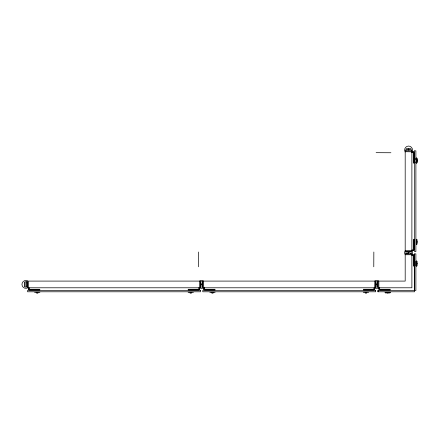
<?xml version="1.0" encoding="UTF-8"?>
<svg xmlns="http://www.w3.org/2000/svg" width="439" height="439" viewBox="0 0 439 439"><rect width="100%" height="100%" fill="white"/><g stroke="black" fill="none" stroke-linecap="round" stroke-linejoin="round"><path stroke-width="0.66" d="M29.034 288.171L29.1 289.054L29.512 289.29L39.889 289.29M36.816 292.95L36.816 292.615L37.688 292.615L37.688 292.95M37.249 292.95L37.249 292.615M198.982 287.616L198.631 289.274L188.128 289.29M204.25 288.171L204.316 289.054L204.728 289.29L215.105 289.29M212.032 292.95L212.032 292.615L212.904 292.615L212.904 292.95M212.465 292.95L212.465 292.615M374.198 287.616L373.847 289.274L363.344 289.29M377.99 291.787L377.99 290.448L415.892 290.448L415.892 253.89L414.553 253.89L414.553 291.787L377.99 291.787L377.99 290.448M411.886 254.735L411.886 287.786L378.835 287.786L378.983 289.367M379.466 288.171L379.532 289.054L379.944 289.29L390.32 289.29M413.39 266.149L413.373 255.717L411.716 255.366M413.39 163.176L413.373 152.679L411.716 152.328M414.021 266.149L414.021 255.844A1.108 1.108 0 0 0 412.918 254.735L405.192 254.735A3.956 3.956 0 0 1 405.131 250.795M414.021 163.176L414.021 152.799A1.108 1.108 0 0 0 412.918 151.691L412.83 151.691M414.553 290.448L414.553 266.078M414.553 265.88L414.553 253.89M415.892 265.869L415.892 261.254M416.419 244.518L416.419 239.244M416.419 162.825L416.419 159.22M416.732 244.518L416.732 239.244M417.05 162.183L417.05 158.902M27.064 286.651L27.064 284.439M24.743 286.722L24.743 282.085M27.064 282.151L27.064 283.857M199.465 289.367L199.613 287.786L28.403 287.786L28.551 289.367M374.681 289.367L374.829 281.092L203.619 281.092L203.767 289.367M413.472 250.581L405.192 250.729L405.192 151.691L413.472 151.839M406.256 148.848L410.893 148.843M407.858 150.006L409.225 150.006M405.192 150.851L411.886 150.851M416.715 160.103L417.05 160.103M416.715 160.542L417.05 160.542M416.715 160.976L417.05 160.976M416.715 241.445L417.05 241.445M416.715 241.878L417.05 241.878M416.715 242.317L417.05 242.317M411.716 250.093L413.373 249.742L413.39 239.244M405.192 251.569L411.886 251.569M408.308 251.887L405.938 251.887L405.938 253.572L408.308 253.572M409.126 251.887L411.211 251.887L411.211 253.572L410.289 253.572M407.853 252.414L409.225 252.414M407.853 253.045L409.225 253.045M405.192 253.89L411.886 253.89M416.715 263.148L417.05 263.148M416.715 263.581L417.05 263.581M416.715 264.015L417.05 264.015M39.889 289.921L29.512 289.921A1.108 1.108 0 0 1 28.403 288.813L28.403 281.092L199.613 281.092L199.613 288.813A1.108 1.108 0 0 1 198.505 289.921L188.128 289.921M215.105 289.921L204.728 289.921A1.108 1.108 0 0 1 203.619 288.813L203.619 287.786L374.829 287.786L374.829 288.813A1.108 1.108 0 0 1 373.721 289.921L363.344 289.921M390.32 289.921L379.944 289.921A1.108 1.108 0 0 1 378.835 288.813L378.835 281.092L405.192 281.092L405.192 254.735M34.615 292.314L39.889 292.314M188.128 292.314L193.401 292.314M209.831 292.314L215.105 292.314M363.344 292.314L368.617 292.314M385.047 292.314L390.32 292.314M385.047 292.632L390.32 292.632M36.41 292.95L38.094 292.95M189.922 292.95L191.607 292.95M211.625 292.95L213.31 292.95M365.138 292.95L366.823 292.95M385.365 292.95L390.002 292.95M412.918 254.735L413.472 254.883M417.05 158.221L417.05 162.858M417.05 239.639L417.05 244.122M417.05 261.26L417.05 265.902M416.732 157.903L416.732 163.176M416.732 260.947L416.732 266.215M416.419 157.903L416.419 159.714M416.419 162.002L416.419 163.176M416.419 260.947L416.419 266.215M415.892 158.232L415.892 159.714M415.892 162.002L415.892 162.847M414.553 158.243L414.553 162.842M414.553 239.579L414.553 244.183M414.021 239.244L414.021 249.621A1.108 1.108 0 0 1 412.918 250.729M411.886 151.691L411.886 250.729M411.211 150.851L411.211 149.161L405.938 149.161L405.938 150.851M408.539 148.848L408.539 149.161M388.12 292.615L388.12 292.95M387.681 292.615L387.681 292.95M387.247 292.615L387.247 292.95M379.466 287.616L379.466 288.813M377.99 281.092L377.99 287.786M377.15 283.759L377.15 285.12M376.514 283.759L376.514 285.12M375.674 281.092L375.674 287.786M374.198 288.171L374.198 288.73M366.417 292.95L366.417 292.615L365.544 292.615L365.544 292.95M365.983 292.615L365.983 292.95M204.25 287.616L204.25 288.813M202.774 281.092L202.774 287.786M201.935 283.753L201.935 285.125M201.298 283.759L201.298 285.12M200.458 281.092L200.458 287.786M191.201 292.95L191.201 292.615L190.328 292.615L190.328 292.95M190.767 292.615L190.767 292.95M29.034 287.616L29.034 288.813M27.558 281.092L27.558 287.786M198.565 266.802A60.642 0.466 90 0 1 198.631 252.019M390.902 152.739A60.642 0.466 0 0 1 376.119 152.673M373.781 266.802A60.642 0.466 90 0 1 373.847 252.019M411.98 250.713A3.956 3.956 0 0 1 412.023 254.669M378.846 287.803A3.956 3.956 0 0 1 374.895 287.852M374.818 280.998A3.956 3.956 0 0 1 378.769 280.955M203.63 287.803A3.956 3.956 0 0 1 199.679 287.852M199.602 280.998A3.956 3.956 0 0 1 203.553 280.955M27.92 287.803A3.956 3.956 0 0 1 21.95 284.45A3.956 3.956 0 0 1 27.844 280.955M405.175 152.02A3.956 3.956 0 0 1 408.528 146.05A3.956 3.956 0 0 1 412.023 151.943M414.553 150.851L414.553 251.569L415.892 251.569L415.892 150.851L414.553 150.851M26.746 281.767L25.061 281.767L25.061 287.04L26.746 287.04L26.746 281.767M202.461 281.767L200.771 281.767L200.771 287.04L202.461 287.04L202.461 281.767M377.677 281.767L375.987 281.767L375.987 287.04L377.677 287.04L377.677 281.767M200.458 290.448L27.558 290.448L27.558 291.787L200.458 291.787L200.458 290.448M375.674 290.448L202.774 290.448L202.774 291.787L375.674 291.787L375.674 290.448"/></g></svg>
